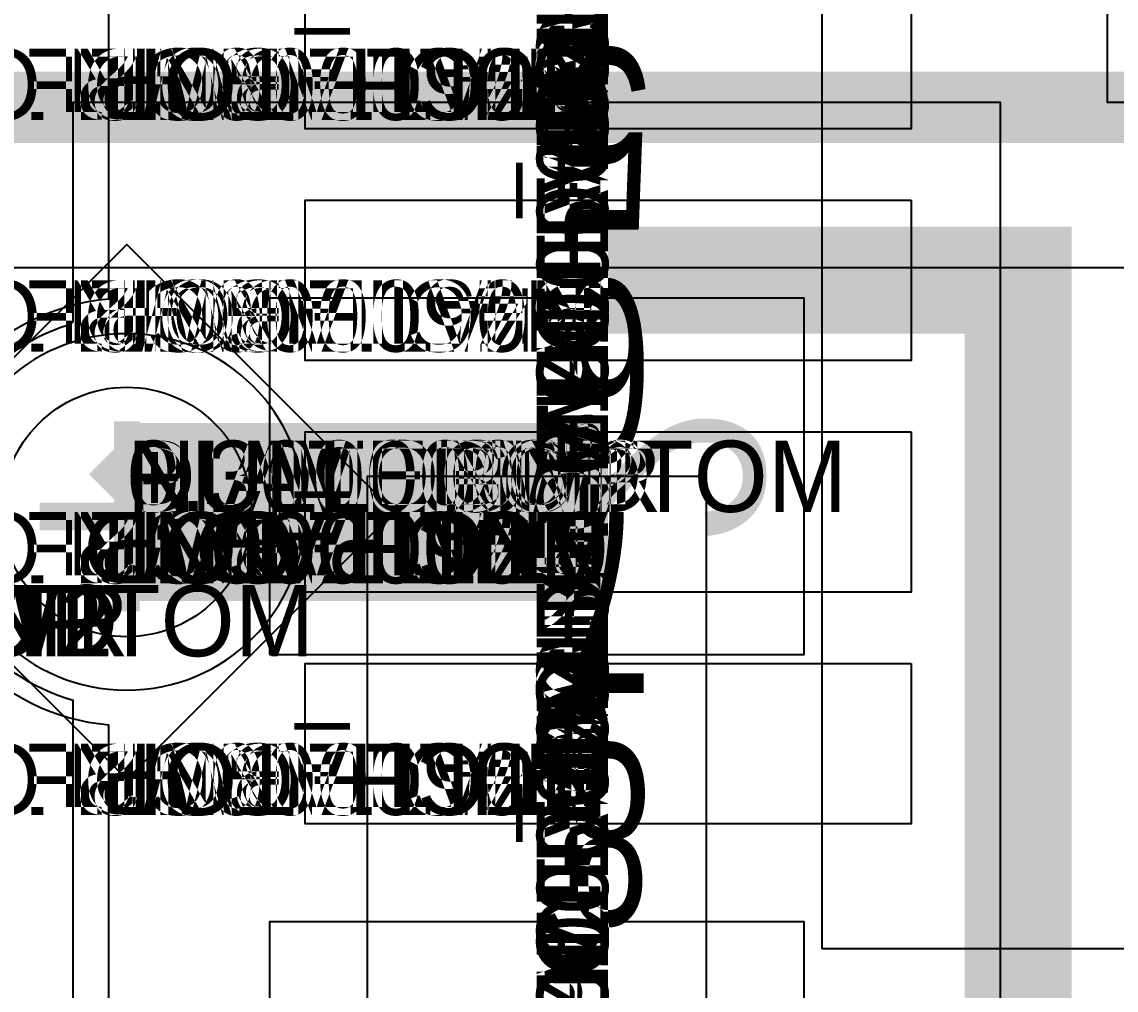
# Model space of a CAD drawing. Extents: x 0 to 323, y 0 to 320.
# Drawn here: x 113.868 to 116.938, y 230.164 to 232.881 of the extents above; entities that cross this region are included whole.
import ezdxf
from ezdxf.enums import TextEntityAlignment as Align

# ---------------------------------------------------------------- set-up
doc = ezdxf.new("R2010")
doc.units = 0
doc.header["$MEASUREMENT"] = 0
doc.layers.get('0').update_dxf_attribs({"linetype": 'CONTINUOUS'})
for name, color, linetype in [('CDN_FIGURES', 7, 'CONTINUOUS'), ('ETCH_BOTTOM', 7, 'CONTINUOUS'), ('ETCH_GND', 3, 'CONTINUOUS'), ('ETCH_INT1', 4, 'CONTINUOUS'), ('ETCH_INT2', 5, 'CONTINUOUS'), ('ETCH_PWR', 6, 'CONTINUOUS'), ('ETCH_TOP', 2, 'CONTINUOUS'), ('MANUFACTURING_NCLEGEND-1-6', 8, 'CONTINUOUS'), ('PACKAGE_GEOMETRY_ASSEMBLY_TOP', 11, 'CONTINUOUS'), ('PACKAGE_GEOMETRY_PIN_NUMBER', 9, 'CONTINUOUS')]:
    doc.layers.add(name, color=color, linetype=linetype)

# ---------------------------------------------------------------- blocks, each defined once
blk = doc.blocks.new('PAD_INFO')
for tag in ['SHAPE_TYPE', 'PAD_HEIGHT', 'PAD_LAYER', 'PAD_TYPE', 'PAD_WIDTH']:
    blk.add_attdef(tag, (0, 0), '', height=0.2)
at = {"flags": 2}
blk.add_attdef('CDN_TYPE', (0, 0), '', height=0.2, dxfattribs=at)
blk = doc.blocks.new('DRILL_INFO')
at = {"flags": 2}
blk.add_attdef('CDN_TYPE', (0, 0), '', height=0.2, dxfattribs=at)
for tag in ['FSHAPE', 'FCHAR', 'DRILL_HEIGHT', 'DIAMETER', 'PLATED', 'DRILL_WIDTH']:
    blk.add_attdef(tag, (0, 0), '', height=0.2)
blk = doc.blocks.new('VIA0700X0300')
at = {"layer": 'ETCH_BOTTOM'}
blk.add_circle((0, 0), 0.35, dxfattribs=at)
at = {"layer": 'ETCH_GND'}
blk.add_circle((0, 0), 0.35, dxfattribs=at)
at = {"layer": 'ETCH_INT1'}
blk.add_circle((0, 0), 0.35, dxfattribs=at)
at = {"layer": 'ETCH_INT2'}
blk.add_circle((0, 0), 0.35, dxfattribs=at)
at = {"layer": 'ETCH_PWR'}
blk.add_circle((0, 0), 0.35, dxfattribs=at)
at = {"layer": 'ETCH_TOP'}
blk.add_circle((0, 0), 0.35, dxfattribs=at)
ref = blk.add_blockref('PAD_INFO', (0, 0))
ref.add_attrib('PAD_LAYER', 'ETCH_TOP', (0, 0), dxfattribs={"height": 0.2})
ref.add_attrib('SHAPE_TYPE', 'NULL', (0, 0), dxfattribs={"height": 0.2})
ref.add_attrib('PAD_TYPE', 'ANTIPAD', (0, 0), dxfattribs={"height": 0.2})
ref.add_attrib('PAD_WIDTH', '0.000000', (0, 0), dxfattribs={"height": 0.2})
ref.add_attrib('PAD_HEIGHT', '0.000000', (0, 0), dxfattribs={"height": 0.2})
ref = blk.add_blockref('PAD_INFO', (0, 0))
ref.add_attrib('PAD_LAYER', 'ETCH_GND', (0, 0), dxfattribs={"height": 0.2})
ref.add_attrib('SHAPE_TYPE', 'NULL', (0, 0), dxfattribs={"height": 0.2})
ref.add_attrib('PAD_TYPE', 'ANTIPAD', (0, 0), dxfattribs={"height": 0.2})
ref.add_attrib('PAD_WIDTH', '0.000000', (0, 0), dxfattribs={"height": 0.2})
ref.add_attrib('PAD_HEIGHT', '0.000000', (0, 0), dxfattribs={"height": 0.2})
ref = blk.add_blockref('PAD_INFO', (0, 0))
ref.add_attrib('PAD_LAYER', 'ETCH_INT1', (0, 0), dxfattribs={"height": 0.2})
ref.add_attrib('SHAPE_TYPE', 'NULL', (0, 0), dxfattribs={"height": 0.2})
ref.add_attrib('PAD_TYPE', 'ANTIPAD', (0, 0), dxfattribs={"height": 0.2})
ref.add_attrib('PAD_WIDTH', '0.000000', (0, 0), dxfattribs={"height": 0.2})
ref.add_attrib('PAD_HEIGHT', '0.000000', (0, 0), dxfattribs={"height": 0.2})
ref = blk.add_blockref('PAD_INFO', (0, 0))
ref.add_attrib('PAD_LAYER', 'ETCH_INT2', (0, 0), dxfattribs={"height": 0.2})
ref.add_attrib('SHAPE_TYPE', 'NULL', (0, 0), dxfattribs={"height": 0.2})
ref.add_attrib('PAD_TYPE', 'ANTIPAD', (0, 0), dxfattribs={"height": 0.2})
ref.add_attrib('PAD_WIDTH', '0.000000', (0, 0), dxfattribs={"height": 0.2})
ref.add_attrib('PAD_HEIGHT', '0.000000', (0, 0), dxfattribs={"height": 0.2})
ref = blk.add_blockref('PAD_INFO', (0, 0))
ref.add_attrib('PAD_LAYER', 'ETCH_PWR', (0, 0), dxfattribs={"height": 0.2})
ref.add_attrib('SHAPE_TYPE', 'NULL', (0, 0), dxfattribs={"height": 0.2})
ref.add_attrib('PAD_TYPE', 'ANTIPAD', (0, 0), dxfattribs={"height": 0.2})
ref.add_attrib('PAD_WIDTH', '0.000000', (0, 0), dxfattribs={"height": 0.2})
ref.add_attrib('PAD_HEIGHT', '0.000000', (0, 0), dxfattribs={"height": 0.2})
ref = blk.add_blockref('PAD_INFO', (0, 0))
ref.add_attrib('PAD_LAYER', 'ETCH_BOTTOM', (0, 0), dxfattribs={"height": 0.2})
ref.add_attrib('SHAPE_TYPE', 'NULL', (0, 0), dxfattribs={"height": 0.2})
ref.add_attrib('PAD_TYPE', 'ANTIPAD', (0, 0), dxfattribs={"height": 0.2})
ref.add_attrib('PAD_WIDTH', '0.000000', (0, 0), dxfattribs={"height": 0.2})
ref.add_attrib('PAD_HEIGHT', '0.000000', (0, 0), dxfattribs={"height": 0.2})
ref = blk.add_blockref('PAD_INFO', (0, 0))
ref.add_attrib('PAD_LAYER', 'ETCH_TOP', (0, 0), dxfattribs={"height": 0.2})
ref.add_attrib('SHAPE_TYPE', 'NULL', (0, 0), dxfattribs={"height": 0.2})
ref.add_attrib('PAD_TYPE', 'THERMAL', (0, 0), dxfattribs={"height": 0.2})
ref.add_attrib('PAD_WIDTH', '0.000000', (0, 0), dxfattribs={"height": 0.2})
ref.add_attrib('PAD_HEIGHT', '0.000000', (0, 0), dxfattribs={"height": 0.2})
ref = blk.add_blockref('PAD_INFO', (0, 0))
ref.add_attrib('PAD_LAYER', 'ETCH_GND', (0, 0), dxfattribs={"height": 0.2})
ref.add_attrib('SHAPE_TYPE', 'NULL', (0, 0), dxfattribs={"height": 0.2})
ref.add_attrib('PAD_TYPE', 'THERMAL', (0, 0), dxfattribs={"height": 0.2})
ref.add_attrib('PAD_WIDTH', '0.000000', (0, 0), dxfattribs={"height": 0.2})
ref.add_attrib('PAD_HEIGHT', '0.000000', (0, 0), dxfattribs={"height": 0.2})
ref = blk.add_blockref('PAD_INFO', (0, 0))
ref.add_attrib('PAD_LAYER', 'ETCH_INT1', (0, 0), dxfattribs={"height": 0.2})
ref.add_attrib('SHAPE_TYPE', 'NULL', (0, 0), dxfattribs={"height": 0.2})
ref.add_attrib('PAD_TYPE', 'THERMAL', (0, 0), dxfattribs={"height": 0.2})
ref.add_attrib('PAD_WIDTH', '0.000000', (0, 0), dxfattribs={"height": 0.2})
ref.add_attrib('PAD_HEIGHT', '0.000000', (0, 0), dxfattribs={"height": 0.2})
ref = blk.add_blockref('PAD_INFO', (0, 0))
ref.add_attrib('PAD_LAYER', 'ETCH_INT2', (0, 0), dxfattribs={"height": 0.2})
ref.add_attrib('SHAPE_TYPE', 'NULL', (0, 0), dxfattribs={"height": 0.2})
ref.add_attrib('PAD_TYPE', 'THERMAL', (0, 0), dxfattribs={"height": 0.2})
ref.add_attrib('PAD_WIDTH', '0.000000', (0, 0), dxfattribs={"height": 0.2})
ref.add_attrib('PAD_HEIGHT', '0.000000', (0, 0), dxfattribs={"height": 0.2})
ref = blk.add_blockref('PAD_INFO', (0, 0))
ref.add_attrib('PAD_LAYER', 'ETCH_PWR', (0, 0), dxfattribs={"height": 0.2})
ref.add_attrib('SHAPE_TYPE', 'NULL', (0, 0), dxfattribs={"height": 0.2})
ref.add_attrib('PAD_TYPE', 'THERMAL', (0, 0), dxfattribs={"height": 0.2})
ref.add_attrib('PAD_WIDTH', '0.000000', (0, 0), dxfattribs={"height": 0.2})
ref.add_attrib('PAD_HEIGHT', '0.000000', (0, 0), dxfattribs={"height": 0.2})
ref = blk.add_blockref('PAD_INFO', (0, 0))
ref.add_attrib('PAD_LAYER', 'ETCH_BOTTOM', (0, 0), dxfattribs={"height": 0.2})
ref.add_attrib('SHAPE_TYPE', 'NULL', (0, 0), dxfattribs={"height": 0.2})
ref.add_attrib('PAD_TYPE', 'THERMAL', (0, 0), dxfattribs={"height": 0.2})
ref.add_attrib('PAD_WIDTH', '0.000000', (0, 0), dxfattribs={"height": 0.2})
ref.add_attrib('PAD_HEIGHT', '0.000000', (0, 0), dxfattribs={"height": 0.2})
ref = blk.add_blockref('PAD_INFO', (0, 0))
ref.add_attrib('PAD_LAYER', 'ETCH_TOP', (0, 0), dxfattribs={"height": 0.2})
ref.add_attrib('SHAPE_TYPE', 'CIRCLE', (0, 0), dxfattribs={"height": 0.2})
ref.add_attrib('PAD_TYPE', 'REGULAR', (0, 0), dxfattribs={"height": 0.2})
ref.add_attrib('PAD_WIDTH', '0.700000', (0, 0), dxfattribs={"height": 0.2})
ref.add_attrib('PAD_HEIGHT', '0.700000', (0, 0), dxfattribs={"height": 0.2})
ref = blk.add_blockref('PAD_INFO', (0, 0))
ref.add_attrib('PAD_LAYER', 'ETCH_GND', (0, 0), dxfattribs={"height": 0.2})
ref.add_attrib('SHAPE_TYPE', 'CIRCLE', (0, 0), dxfattribs={"height": 0.2})
ref.add_attrib('PAD_TYPE', 'REGULAR', (0, 0), dxfattribs={"height": 0.2})
ref.add_attrib('PAD_WIDTH', '0.700000', (0, 0), dxfattribs={"height": 0.2})
ref.add_attrib('PAD_HEIGHT', '0.700000', (0, 0), dxfattribs={"height": 0.2})
ref = blk.add_blockref('PAD_INFO', (0, 0))
ref.add_attrib('PAD_LAYER', 'ETCH_INT1', (0, 0), dxfattribs={"height": 0.2})
ref.add_attrib('SHAPE_TYPE', 'CIRCLE', (0, 0), dxfattribs={"height": 0.2})
ref.add_attrib('PAD_TYPE', 'REGULAR', (0, 0), dxfattribs={"height": 0.2})
ref.add_attrib('PAD_WIDTH', '0.700000', (0, 0), dxfattribs={"height": 0.2})
ref.add_attrib('PAD_HEIGHT', '0.700000', (0, 0), dxfattribs={"height": 0.2})
ref = blk.add_blockref('PAD_INFO', (0, 0))
ref.add_attrib('PAD_LAYER', 'ETCH_INT2', (0, 0), dxfattribs={"height": 0.2})
ref.add_attrib('SHAPE_TYPE', 'CIRCLE', (0, 0), dxfattribs={"height": 0.2})
ref.add_attrib('PAD_TYPE', 'REGULAR', (0, 0), dxfattribs={"height": 0.2})
ref.add_attrib('PAD_WIDTH', '0.700000', (0, 0), dxfattribs={"height": 0.2})
ref.add_attrib('PAD_HEIGHT', '0.700000', (0, 0), dxfattribs={"height": 0.2})
ref = blk.add_blockref('PAD_INFO', (0, 0))
ref.add_attrib('PAD_LAYER', 'ETCH_PWR', (0, 0), dxfattribs={"height": 0.2})
ref.add_attrib('SHAPE_TYPE', 'CIRCLE', (0, 0), dxfattribs={"height": 0.2})
ref.add_attrib('PAD_TYPE', 'REGULAR', (0, 0), dxfattribs={"height": 0.2})
ref.add_attrib('PAD_WIDTH', '0.700000', (0, 0), dxfattribs={"height": 0.2})
ref.add_attrib('PAD_HEIGHT', '0.700000', (0, 0), dxfattribs={"height": 0.2})
ref = blk.add_blockref('PAD_INFO', (0, 0))
ref.add_attrib('PAD_LAYER', 'ETCH_BOTTOM', (0, 0), dxfattribs={"height": 0.2})
ref.add_attrib('SHAPE_TYPE', 'CIRCLE', (0, 0), dxfattribs={"height": 0.2})
ref.add_attrib('PAD_TYPE', 'REGULAR', (0, 0), dxfattribs={"height": 0.2})
ref.add_attrib('PAD_WIDTH', '0.700000', (0, 0), dxfattribs={"height": 0.2})
ref.add_attrib('PAD_HEIGHT', '0.700000', (0, 0), dxfattribs={"height": 0.2})
ref = blk.add_blockref('DRILL_INFO', (0, 0))
ref.add_attrib('DIAMETER', '0.300000', (0, 0), dxfattribs={"height": 0.2})
ref.add_attrib('PLATED', 'PLATED', (0, 0), dxfattribs={"height": 0.2})
ref.add_attrib('FSHAPE', 'DIAMOND', (0, 0), dxfattribs={"height": 0.2})
ref.add_attrib('FCHAR', '+', (0, 0), dxfattribs={"height": 0.2})
ref.add_attrib('DRILL_WIDTH', '1.500000', (0, 0), dxfattribs={"height": 0.2})
ref.add_attrib('DRILL_HEIGHT', '1.500000', (0, 0), dxfattribs={"height": 0.2})
for tag in ['CDN_TYPE', 'PIN']:
    blk.add_attdef(tag, (0, 0), '', height=0.2)
at = {"flags": 2}
for tag in ['PSTKNAME', 'BBV']:
    blk.add_attdef(tag, (0, 0), '', height=0.2, dxfattribs=at)
blk = doc.blocks.new('FIGURE_DIAMOND')
at = {"layer": 'CDN_FIGURES'}
blk.add_lwpolyline([(-0.5, 0), (0, 0.5), (0.5, 0), (0, -0.5)], close=True, dxfattribs=at)
blk = doc.blocks.new('RC1000X1500TS')
at = {"layer": 'ETCH_TOP'}
blk.add_lwpolyline([(-0.5, -0.75), (-0.5, 0.75), (0.5, 0.75), (0.5, -0.75)], close=True, dxfattribs=at)
ref = blk.add_blockref('PAD_INFO', (0, 0))
ref.add_attrib('PAD_LAYER', 'ETCH_TOP', (0, 0), dxfattribs={"height": 0.2})
ref.add_attrib('SHAPE_TYPE', 'NULL', (0, 0), dxfattribs={"height": 0.2})
ref.add_attrib('PAD_TYPE', 'ANTIPAD', (0, 0), dxfattribs={"height": 0.2})
ref.add_attrib('PAD_WIDTH', '0.000000', (0, 0), dxfattribs={"height": 0.2})
ref.add_attrib('PAD_HEIGHT', '0.000000', (0, 0), dxfattribs={"height": 0.2})
ref = blk.add_blockref('PAD_INFO', (0, 0))
ref.add_attrib('PAD_LAYER', 'ETCH_GND', (0, 0), dxfattribs={"height": 0.2})
ref.add_attrib('SHAPE_TYPE', 'NULL', (0, 0), dxfattribs={"height": 0.2})
ref.add_attrib('PAD_TYPE', 'ANTIPAD', (0, 0), dxfattribs={"height": 0.2})
ref.add_attrib('PAD_WIDTH', '0.000000', (0, 0), dxfattribs={"height": 0.2})
ref.add_attrib('PAD_HEIGHT', '0.000000', (0, 0), dxfattribs={"height": 0.2})
ref = blk.add_blockref('PAD_INFO', (0, 0))
ref.add_attrib('PAD_LAYER', 'ETCH_INT1', (0, 0), dxfattribs={"height": 0.2})
ref.add_attrib('SHAPE_TYPE', 'NULL', (0, 0), dxfattribs={"height": 0.2})
ref.add_attrib('PAD_TYPE', 'ANTIPAD', (0, 0), dxfattribs={"height": 0.2})
ref.add_attrib('PAD_WIDTH', '0.000000', (0, 0), dxfattribs={"height": 0.2})
ref.add_attrib('PAD_HEIGHT', '0.000000', (0, 0), dxfattribs={"height": 0.2})
ref = blk.add_blockref('PAD_INFO', (0, 0))
ref.add_attrib('PAD_LAYER', 'ETCH_INT2', (0, 0), dxfattribs={"height": 0.2})
ref.add_attrib('SHAPE_TYPE', 'NULL', (0, 0), dxfattribs={"height": 0.2})
ref.add_attrib('PAD_TYPE', 'ANTIPAD', (0, 0), dxfattribs={"height": 0.2})
ref.add_attrib('PAD_WIDTH', '0.000000', (0, 0), dxfattribs={"height": 0.2})
ref.add_attrib('PAD_HEIGHT', '0.000000', (0, 0), dxfattribs={"height": 0.2})
ref = blk.add_blockref('PAD_INFO', (0, 0))
ref.add_attrib('PAD_LAYER', 'ETCH_PWR', (0, 0), dxfattribs={"height": 0.2})
ref.add_attrib('SHAPE_TYPE', 'NULL', (0, 0), dxfattribs={"height": 0.2})
ref.add_attrib('PAD_TYPE', 'ANTIPAD', (0, 0), dxfattribs={"height": 0.2})
ref.add_attrib('PAD_WIDTH', '0.000000', (0, 0), dxfattribs={"height": 0.2})
ref.add_attrib('PAD_HEIGHT', '0.000000', (0, 0), dxfattribs={"height": 0.2})
ref = blk.add_blockref('PAD_INFO', (0, 0))
ref.add_attrib('PAD_LAYER', 'ETCH_BOTTOM', (0, 0), dxfattribs={"height": 0.2})
ref.add_attrib('SHAPE_TYPE', 'NULL', (0, 0), dxfattribs={"height": 0.2})
ref.add_attrib('PAD_TYPE', 'ANTIPAD', (0, 0), dxfattribs={"height": 0.2})
ref.add_attrib('PAD_WIDTH', '0.000000', (0, 0), dxfattribs={"height": 0.2})
ref.add_attrib('PAD_HEIGHT', '0.000000', (0, 0), dxfattribs={"height": 0.2})
ref = blk.add_blockref('PAD_INFO', (0, 0))
ref.add_attrib('PAD_LAYER', 'ETCH_TOP', (0, 0), dxfattribs={"height": 0.2})
ref.add_attrib('SHAPE_TYPE', 'NULL', (0, 0), dxfattribs={"height": 0.2})
ref.add_attrib('PAD_TYPE', 'THERMAL', (0, 0), dxfattribs={"height": 0.2})
ref.add_attrib('PAD_WIDTH', '0.000000', (0, 0), dxfattribs={"height": 0.2})
ref.add_attrib('PAD_HEIGHT', '0.000000', (0, 0), dxfattribs={"height": 0.2})
ref = blk.add_blockref('PAD_INFO', (0, 0))
ref.add_attrib('PAD_LAYER', 'ETCH_GND', (0, 0), dxfattribs={"height": 0.2})
ref.add_attrib('SHAPE_TYPE', 'NULL', (0, 0), dxfattribs={"height": 0.2})
ref.add_attrib('PAD_TYPE', 'THERMAL', (0, 0), dxfattribs={"height": 0.2})
ref.add_attrib('PAD_WIDTH', '0.000000', (0, 0), dxfattribs={"height": 0.2})
ref.add_attrib('PAD_HEIGHT', '0.000000', (0, 0), dxfattribs={"height": 0.2})
ref = blk.add_blockref('PAD_INFO', (0, 0))
ref.add_attrib('PAD_LAYER', 'ETCH_INT1', (0, 0), dxfattribs={"height": 0.2})
ref.add_attrib('SHAPE_TYPE', 'NULL', (0, 0), dxfattribs={"height": 0.2})
ref.add_attrib('PAD_TYPE', 'THERMAL', (0, 0), dxfattribs={"height": 0.2})
ref.add_attrib('PAD_WIDTH', '0.000000', (0, 0), dxfattribs={"height": 0.2})
ref.add_attrib('PAD_HEIGHT', '0.000000', (0, 0), dxfattribs={"height": 0.2})
ref = blk.add_blockref('PAD_INFO', (0, 0))
ref.add_attrib('PAD_LAYER', 'ETCH_INT2', (0, 0), dxfattribs={"height": 0.2})
ref.add_attrib('SHAPE_TYPE', 'NULL', (0, 0), dxfattribs={"height": 0.2})
ref.add_attrib('PAD_TYPE', 'THERMAL', (0, 0), dxfattribs={"height": 0.2})
ref.add_attrib('PAD_WIDTH', '0.000000', (0, 0), dxfattribs={"height": 0.2})
ref.add_attrib('PAD_HEIGHT', '0.000000', (0, 0), dxfattribs={"height": 0.2})
ref = blk.add_blockref('PAD_INFO', (0, 0))
ref.add_attrib('PAD_LAYER', 'ETCH_PWR', (0, 0), dxfattribs={"height": 0.2})
ref.add_attrib('SHAPE_TYPE', 'NULL', (0, 0), dxfattribs={"height": 0.2})
ref.add_attrib('PAD_TYPE', 'THERMAL', (0, 0), dxfattribs={"height": 0.2})
ref.add_attrib('PAD_WIDTH', '0.000000', (0, 0), dxfattribs={"height": 0.2})
ref.add_attrib('PAD_HEIGHT', '0.000000', (0, 0), dxfattribs={"height": 0.2})
ref = blk.add_blockref('PAD_INFO', (0, 0))
ref.add_attrib('PAD_LAYER', 'ETCH_BOTTOM', (0, 0), dxfattribs={"height": 0.2})
ref.add_attrib('SHAPE_TYPE', 'NULL', (0, 0), dxfattribs={"height": 0.2})
ref.add_attrib('PAD_TYPE', 'THERMAL', (0, 0), dxfattribs={"height": 0.2})
ref.add_attrib('PAD_WIDTH', '0.000000', (0, 0), dxfattribs={"height": 0.2})
ref.add_attrib('PAD_HEIGHT', '0.000000', (0, 0), dxfattribs={"height": 0.2})
ref = blk.add_blockref('PAD_INFO', (0, 0))
ref.add_attrib('PAD_LAYER', 'ETCH_GND', (0, 0), dxfattribs={"height": 0.2})
ref.add_attrib('SHAPE_TYPE', 'NULL', (0, 0), dxfattribs={"height": 0.2})
ref.add_attrib('PAD_TYPE', 'REGULAR', (0, 0), dxfattribs={"height": 0.2})
ref.add_attrib('PAD_WIDTH', '0.000000', (0, 0), dxfattribs={"height": 0.2})
ref.add_attrib('PAD_HEIGHT', '0.000000', (0, 0), dxfattribs={"height": 0.2})
ref = blk.add_blockref('PAD_INFO', (0, 0))
ref.add_attrib('PAD_LAYER', 'ETCH_INT1', (0, 0), dxfattribs={"height": 0.2})
ref.add_attrib('SHAPE_TYPE', 'NULL', (0, 0), dxfattribs={"height": 0.2})
ref.add_attrib('PAD_TYPE', 'REGULAR', (0, 0), dxfattribs={"height": 0.2})
ref.add_attrib('PAD_WIDTH', '0.000000', (0, 0), dxfattribs={"height": 0.2})
ref.add_attrib('PAD_HEIGHT', '0.000000', (0, 0), dxfattribs={"height": 0.2})
ref = blk.add_blockref('PAD_INFO', (0, 0))
ref.add_attrib('PAD_LAYER', 'ETCH_INT2', (0, 0), dxfattribs={"height": 0.2})
ref.add_attrib('SHAPE_TYPE', 'NULL', (0, 0), dxfattribs={"height": 0.2})
ref.add_attrib('PAD_TYPE', 'REGULAR', (0, 0), dxfattribs={"height": 0.2})
ref.add_attrib('PAD_WIDTH', '0.000000', (0, 0), dxfattribs={"height": 0.2})
ref.add_attrib('PAD_HEIGHT', '0.000000', (0, 0), dxfattribs={"height": 0.2})
ref = blk.add_blockref('PAD_INFO', (0, 0))
ref.add_attrib('PAD_LAYER', 'ETCH_PWR', (0, 0), dxfattribs={"height": 0.2})
ref.add_attrib('SHAPE_TYPE', 'NULL', (0, 0), dxfattribs={"height": 0.2})
ref.add_attrib('PAD_TYPE', 'REGULAR', (0, 0), dxfattribs={"height": 0.2})
ref.add_attrib('PAD_WIDTH', '0.000000', (0, 0), dxfattribs={"height": 0.2})
ref.add_attrib('PAD_HEIGHT', '0.000000', (0, 0), dxfattribs={"height": 0.2})
ref = blk.add_blockref('PAD_INFO', (0, 0))
ref.add_attrib('PAD_LAYER', 'ETCH_BOTTOM', (0, 0), dxfattribs={"height": 0.2})
ref.add_attrib('SHAPE_TYPE', 'NULL', (0, 0), dxfattribs={"height": 0.2})
ref.add_attrib('PAD_TYPE', 'REGULAR', (0, 0), dxfattribs={"height": 0.2})
ref.add_attrib('PAD_WIDTH', '0.000000', (0, 0), dxfattribs={"height": 0.2})
ref.add_attrib('PAD_HEIGHT', '0.000000', (0, 0), dxfattribs={"height": 0.2})
ref = blk.add_blockref('DRILL_INFO', (0, 0))
ref.add_attrib('DIAMETER', '0.000000', (0, 0), dxfattribs={"height": 0.2})
ref.add_attrib('PLATED', 'PLATED', (0, 0), dxfattribs={"height": 0.2})
ref.add_attrib('FSHAPE', 'NULL', (0, 0), dxfattribs={"height": 0.2})
ref.add_attrib('DRILL_WIDTH', '0.000000', (0, 0), dxfattribs={"height": 0.2})
ref.add_attrib('DRILL_HEIGHT', '0.000000', (0, 0), dxfattribs={"height": 0.2})
ref = blk.add_blockref('PAD_INFO', (0, 0))
ref.add_attrib('PAD_LAYER', 'ETCH_TOP', (0, 0), dxfattribs={"height": 0.2})
ref.add_attrib('SHAPE_TYPE', 'RECTANGLE', (0, 0), dxfattribs={"height": 0.2})
ref.add_attrib('PAD_TYPE', 'REGULAR', (0, 0), dxfattribs={"height": 0.2})
ref.add_attrib('PAD_WIDTH', '1.000000', (0, 0), dxfattribs={"height": 0.2})
ref.add_attrib('PAD_HEIGHT', '1.500000', (0, 0), dxfattribs={"height": 0.2})
for tag in ['CDN_TYPE', 'PIN']:
    blk.add_attdef(tag, (0, 0), '', height=0.2)
at = {"flags": 2}
for tag in ['PSTKNAME', 'BBV']:
    blk.add_attdef(tag, (0, 0), '', height=0.2, dxfattribs=at)
blk = doc.blocks.new('F56')
at = {"layer": 'PACKAGE_GEOMETRY_ASSEMBLY_TOP'}
blk.add_lwpolyline([(0, -0.475), (1.75, -0.475), (1.75, 0.475), (0, 0.475)], close=True, dxfattribs=at)
at = {"layer": 'ETCH_TOP'}
ref = blk.add_blockref('RC1000X1500TS', (0, 0), dxfattribs=at)
ref.add_attrib('CDN_TYPE', 'PIN', (0, 0), dxfattribs={"height": 0.2})
ref.add_attrib('PIN', '1', (0, 0), dxfattribs={"height": 0.2})
ref = blk.add_blockref('RC1000X1500TS', (1.75, 0), dxfattribs=at)
ref.add_attrib('CDN_TYPE', 'PIN', (0, 0), dxfattribs={"height": 0.2})
at = {"flags": 2}
for tag in ['SYMBOL_TYPE', 'CDN_TYPE', 'REFDES']:
    blk.add_attdef(tag, (0, 0), '', height=0.2, dxfattribs=at)
blk = doc.blocks.new('RC1700X0450TS_NS')
at = {"layer": 'ETCH_TOP'}
blk.add_lwpolyline([(-0.85, -0.225), (-0.85, 0.225), (0.85, 0.225), (0.85, -0.225)], close=True, dxfattribs=at)
ref = blk.add_blockref('PAD_INFO', (0, 0))
ref.add_attrib('PAD_LAYER', 'ETCH_TOP', (0, 0), dxfattribs={"height": 0.2})
ref.add_attrib('SHAPE_TYPE', 'NULL', (0, 0), dxfattribs={"height": 0.2})
ref.add_attrib('PAD_TYPE', 'ANTIPAD', (0, 0), dxfattribs={"height": 0.2})
ref.add_attrib('PAD_WIDTH', '0.000000', (0, 0), dxfattribs={"height": 0.2})
ref.add_attrib('PAD_HEIGHT', '0.000000', (0, 0), dxfattribs={"height": 0.2})
ref = blk.add_blockref('PAD_INFO', (0, 0))
ref.add_attrib('PAD_LAYER', 'ETCH_GND', (0, 0), dxfattribs={"height": 0.2})
ref.add_attrib('SHAPE_TYPE', 'NULL', (0, 0), dxfattribs={"height": 0.2})
ref.add_attrib('PAD_TYPE', 'ANTIPAD', (0, 0), dxfattribs={"height": 0.2})
ref.add_attrib('PAD_WIDTH', '0.000000', (0, 0), dxfattribs={"height": 0.2})
ref.add_attrib('PAD_HEIGHT', '0.000000', (0, 0), dxfattribs={"height": 0.2})
ref = blk.add_blockref('PAD_INFO', (0, 0))
ref.add_attrib('PAD_LAYER', 'ETCH_INT1', (0, 0), dxfattribs={"height": 0.2})
ref.add_attrib('SHAPE_TYPE', 'NULL', (0, 0), dxfattribs={"height": 0.2})
ref.add_attrib('PAD_TYPE', 'ANTIPAD', (0, 0), dxfattribs={"height": 0.2})
ref.add_attrib('PAD_WIDTH', '0.000000', (0, 0), dxfattribs={"height": 0.2})
ref.add_attrib('PAD_HEIGHT', '0.000000', (0, 0), dxfattribs={"height": 0.2})
ref = blk.add_blockref('PAD_INFO', (0, 0))
ref.add_attrib('PAD_LAYER', 'ETCH_INT2', (0, 0), dxfattribs={"height": 0.2})
ref.add_attrib('SHAPE_TYPE', 'NULL', (0, 0), dxfattribs={"height": 0.2})
ref.add_attrib('PAD_TYPE', 'ANTIPAD', (0, 0), dxfattribs={"height": 0.2})
ref.add_attrib('PAD_WIDTH', '0.000000', (0, 0), dxfattribs={"height": 0.2})
ref.add_attrib('PAD_HEIGHT', '0.000000', (0, 0), dxfattribs={"height": 0.2})
ref = blk.add_blockref('PAD_INFO', (0, 0))
ref.add_attrib('PAD_LAYER', 'ETCH_PWR', (0, 0), dxfattribs={"height": 0.2})
ref.add_attrib('SHAPE_TYPE', 'NULL', (0, 0), dxfattribs={"height": 0.2})
ref.add_attrib('PAD_TYPE', 'ANTIPAD', (0, 0), dxfattribs={"height": 0.2})
ref.add_attrib('PAD_WIDTH', '0.000000', (0, 0), dxfattribs={"height": 0.2})
ref.add_attrib('PAD_HEIGHT', '0.000000', (0, 0), dxfattribs={"height": 0.2})
ref = blk.add_blockref('PAD_INFO', (0, 0))
ref.add_attrib('PAD_LAYER', 'ETCH_BOTTOM', (0, 0), dxfattribs={"height": 0.2})
ref.add_attrib('SHAPE_TYPE', 'NULL', (0, 0), dxfattribs={"height": 0.2})
ref.add_attrib('PAD_TYPE', 'ANTIPAD', (0, 0), dxfattribs={"height": 0.2})
ref.add_attrib('PAD_WIDTH', '0.000000', (0, 0), dxfattribs={"height": 0.2})
ref.add_attrib('PAD_HEIGHT', '0.000000', (0, 0), dxfattribs={"height": 0.2})
ref = blk.add_blockref('PAD_INFO', (0, 0))
ref.add_attrib('PAD_LAYER', 'ETCH_TOP', (0, 0), dxfattribs={"height": 0.2})
ref.add_attrib('SHAPE_TYPE', 'NULL', (0, 0), dxfattribs={"height": 0.2})
ref.add_attrib('PAD_TYPE', 'THERMAL', (0, 0), dxfattribs={"height": 0.2})
ref.add_attrib('PAD_WIDTH', '0.000000', (0, 0), dxfattribs={"height": 0.2})
ref.add_attrib('PAD_HEIGHT', '0.000000', (0, 0), dxfattribs={"height": 0.2})
ref = blk.add_blockref('PAD_INFO', (0, 0))
ref.add_attrib('PAD_LAYER', 'ETCH_GND', (0, 0), dxfattribs={"height": 0.2})
ref.add_attrib('SHAPE_TYPE', 'NULL', (0, 0), dxfattribs={"height": 0.2})
ref.add_attrib('PAD_TYPE', 'THERMAL', (0, 0), dxfattribs={"height": 0.2})
ref.add_attrib('PAD_WIDTH', '0.000000', (0, 0), dxfattribs={"height": 0.2})
ref.add_attrib('PAD_HEIGHT', '0.000000', (0, 0), dxfattribs={"height": 0.2})
ref = blk.add_blockref('PAD_INFO', (0, 0))
ref.add_attrib('PAD_LAYER', 'ETCH_INT1', (0, 0), dxfattribs={"height": 0.2})
ref.add_attrib('SHAPE_TYPE', 'NULL', (0, 0), dxfattribs={"height": 0.2})
ref.add_attrib('PAD_TYPE', 'THERMAL', (0, 0), dxfattribs={"height": 0.2})
ref.add_attrib('PAD_WIDTH', '0.000000', (0, 0), dxfattribs={"height": 0.2})
ref.add_attrib('PAD_HEIGHT', '0.000000', (0, 0), dxfattribs={"height": 0.2})
ref = blk.add_blockref('PAD_INFO', (0, 0))
ref.add_attrib('PAD_LAYER', 'ETCH_INT2', (0, 0), dxfattribs={"height": 0.2})
ref.add_attrib('SHAPE_TYPE', 'NULL', (0, 0), dxfattribs={"height": 0.2})
ref.add_attrib('PAD_TYPE', 'THERMAL', (0, 0), dxfattribs={"height": 0.2})
ref.add_attrib('PAD_WIDTH', '0.000000', (0, 0), dxfattribs={"height": 0.2})
ref.add_attrib('PAD_HEIGHT', '0.000000', (0, 0), dxfattribs={"height": 0.2})
ref = blk.add_blockref('PAD_INFO', (0, 0))
ref.add_attrib('PAD_LAYER', 'ETCH_PWR', (0, 0), dxfattribs={"height": 0.2})
ref.add_attrib('SHAPE_TYPE', 'NULL', (0, 0), dxfattribs={"height": 0.2})
ref.add_attrib('PAD_TYPE', 'THERMAL', (0, 0), dxfattribs={"height": 0.2})
ref.add_attrib('PAD_WIDTH', '0.000000', (0, 0), dxfattribs={"height": 0.2})
ref.add_attrib('PAD_HEIGHT', '0.000000', (0, 0), dxfattribs={"height": 0.2})
ref = blk.add_blockref('PAD_INFO', (0, 0))
ref.add_attrib('PAD_LAYER', 'ETCH_BOTTOM', (0, 0), dxfattribs={"height": 0.2})
ref.add_attrib('SHAPE_TYPE', 'NULL', (0, 0), dxfattribs={"height": 0.2})
ref.add_attrib('PAD_TYPE', 'THERMAL', (0, 0), dxfattribs={"height": 0.2})
ref.add_attrib('PAD_WIDTH', '0.000000', (0, 0), dxfattribs={"height": 0.2})
ref.add_attrib('PAD_HEIGHT', '0.000000', (0, 0), dxfattribs={"height": 0.2})
ref = blk.add_blockref('PAD_INFO', (0, 0))
ref.add_attrib('PAD_LAYER', 'ETCH_TOP', (0, 0), dxfattribs={"height": 0.2})
ref.add_attrib('SHAPE_TYPE', 'RECTANGLE', (0, 0), dxfattribs={"height": 0.2})
ref.add_attrib('PAD_TYPE', 'REGULAR', (0, 0), dxfattribs={"height": 0.2})
ref.add_attrib('PAD_WIDTH', '1.700000', (0, 0), dxfattribs={"height": 0.2})
ref.add_attrib('PAD_HEIGHT', '0.450000', (0, 0), dxfattribs={"height": 0.2})
ref = blk.add_blockref('PAD_INFO', (0, 0))
ref.add_attrib('PAD_LAYER', 'ETCH_GND', (0, 0), dxfattribs={"height": 0.2})
ref.add_attrib('SHAPE_TYPE', 'NULL', (0, 0), dxfattribs={"height": 0.2})
ref.add_attrib('PAD_TYPE', 'REGULAR', (0, 0), dxfattribs={"height": 0.2})
ref.add_attrib('PAD_WIDTH', '0.000000', (0, 0), dxfattribs={"height": 0.2})
ref.add_attrib('PAD_HEIGHT', '0.000000', (0, 0), dxfattribs={"height": 0.2})
ref = blk.add_blockref('PAD_INFO', (0, 0))
ref.add_attrib('PAD_LAYER', 'ETCH_INT1', (0, 0), dxfattribs={"height": 0.2})
ref.add_attrib('SHAPE_TYPE', 'NULL', (0, 0), dxfattribs={"height": 0.2})
ref.add_attrib('PAD_TYPE', 'REGULAR', (0, 0), dxfattribs={"height": 0.2})
ref.add_attrib('PAD_WIDTH', '0.000000', (0, 0), dxfattribs={"height": 0.2})
ref.add_attrib('PAD_HEIGHT', '0.000000', (0, 0), dxfattribs={"height": 0.2})
ref = blk.add_blockref('PAD_INFO', (0, 0))
ref.add_attrib('PAD_LAYER', 'ETCH_INT2', (0, 0), dxfattribs={"height": 0.2})
ref.add_attrib('SHAPE_TYPE', 'NULL', (0, 0), dxfattribs={"height": 0.2})
ref.add_attrib('PAD_TYPE', 'REGULAR', (0, 0), dxfattribs={"height": 0.2})
ref.add_attrib('PAD_WIDTH', '0.000000', (0, 0), dxfattribs={"height": 0.2})
ref.add_attrib('PAD_HEIGHT', '0.000000', (0, 0), dxfattribs={"height": 0.2})
ref = blk.add_blockref('PAD_INFO', (0, 0))
ref.add_attrib('PAD_LAYER', 'ETCH_PWR', (0, 0), dxfattribs={"height": 0.2})
ref.add_attrib('SHAPE_TYPE', 'NULL', (0, 0), dxfattribs={"height": 0.2})
ref.add_attrib('PAD_TYPE', 'REGULAR', (0, 0), dxfattribs={"height": 0.2})
ref.add_attrib('PAD_WIDTH', '0.000000', (0, 0), dxfattribs={"height": 0.2})
ref.add_attrib('PAD_HEIGHT', '0.000000', (0, 0), dxfattribs={"height": 0.2})
ref = blk.add_blockref('PAD_INFO', (0, 0))
ref.add_attrib('PAD_LAYER', 'ETCH_BOTTOM', (0, 0), dxfattribs={"height": 0.2})
ref.add_attrib('SHAPE_TYPE', 'NULL', (0, 0), dxfattribs={"height": 0.2})
ref.add_attrib('PAD_TYPE', 'REGULAR', (0, 0), dxfattribs={"height": 0.2})
ref.add_attrib('PAD_WIDTH', '0.000000', (0, 0), dxfattribs={"height": 0.2})
ref.add_attrib('PAD_HEIGHT', '0.000000', (0, 0), dxfattribs={"height": 0.2})
ref = blk.add_blockref('DRILL_INFO', (0, 0))
ref.add_attrib('DIAMETER', '0.000000', (0, 0), dxfattribs={"height": 0.2})
ref.add_attrib('PLATED', 'PLATED', (0, 0), dxfattribs={"height": 0.2})
ref.add_attrib('FSHAPE', 'NULL', (0, 0), dxfattribs={"height": 0.2})
ref.add_attrib('DRILL_WIDTH', '0.000000', (0, 0), dxfattribs={"height": 0.2})
ref.add_attrib('DRILL_HEIGHT', '0.000000', (0, 0), dxfattribs={"height": 0.2})
for tag in ['CDN_TYPE', 'PIN']:
    blk.add_attdef(tag, (0, 0), '', height=0.2)
at = {"flags": 2}
for tag in ['PSTKNAME', 'BBV']:
    blk.add_attdef(tag, (0, 0), '', height=0.2, dxfattribs=at)
blk = doc.blocks.new('F28')
at = {"layer": 'PACKAGE_GEOMETRY_ASSEMBLY_TOP'}
blk.add_lwpolyline([(0.6, -2.525), (3.7, -2.525), (3.7, 0.575), (0.6, 0.575)], close=True, dxfattribs=at)
at = {"layer": 'ETCH_TOP'}
for p in [(4.3, 0), (4.3, -1.95), (4.3, -1.3), (4.3, -0.65)]:
    blk.add_blockref('RC1700X0450TS_NS', p, dxfattribs=at)
at = {"flags": 2}
for tag in ['SYMBOL_TYPE', 'CDN_TYPE', 'REFDES']:
    blk.add_attdef(tag, (0, 0), '', height=0.2, dxfattribs=at)

msp = doc.modelspace()

# ---------------------------------------------------------------- linework, layer by layer
at = {"layer": 'ETCH_BOTTOM'}
for points, format in [([(114.5125, 226.9033), (114.5125, 227.5577, -0.912717), (114.5125, 228.6533), (114.5125, 228.7262, -0.225861), (114.0463, 228.8054), (114.0125, 228.8054), (114.0125, 228.8312, -0.471344), (114.0125, 229.6798), (114.0125, 230.9763, -0.746319), (113.9997, 232.0309, -0.007468), (114.0125, 232.0386), (114.0125, 232.6556), (116.6127, 232.6556), (116.6127, 229.1556), (116.7625, 229.1556), (116.7625, 229.6556), (117.2468, 229.6556, -0.707037), (118.3784, 229.6556), (118.9646, 229.6556, -0.919724), (120.1606, 229.6556), (120.6127, 229.6556), (120.6127, 227.0554), (117.1127, 227.0554), (117.1127, 225.3054)], "xyb"), ([(115.3126, 231.6055, 0.3, 0.3, 0), (114.2626, 231.6055, 0.3, 0.3, 0), (114.1626, 231.5055, 0.3, 0.3, 0)], "xyseb")]:
    msp.add_lwpolyline(points, format=format, dxfattribs=at)
at = {"layer": 'ETCH_GND'}
msp.add_lwpolyline([(114.6627, 231.5055, 1), (113.6625, 231.5055, 1)], format="xyb", close=True, dxfattribs=at)
at = {"layer": 'ETCH_INT1'}
for points, format in [([(78.3483, 233.9555, 0.2, 0.2, 0), (99.3326, 233.9555, 0.2, 0.2, 0), (100.1226, 233.1655, 0.2, 0.2, 0), (103.554, 233.1655, 0.2, 0.2, 0), (104.014, 232.7055, 0.2, 0.2, 0), (104.5112, 232.7055, 0.2, 0.2, 0), (104.9712, 233.1655, 0.2, 0.2, 0), (111.8383, 233.1655, 0.2, 0.2, 0), (112.3633, 232.6405, 0.2, 0.2, 0), (117.499, 232.6405, 0.2, 0.2, 0), (118.264, 233.4055, 0.2, 0.2, 0), (118.7612, 233.4055, 0.2, 0.2, 0), (119.3612, 232.8055, 0.2, 0.2, 0), (123.0769, 232.8055, 0.2, 0.2, 0), (123.4369, 233.1655, 0.2, 0.2, 0), (135.9883, 233.1655, 0.2, 0.2, 0)], "xyseb"), ([(131.9087, 232.7154), (126.9578, 232.7154, -2.169942), (126.1974, 232.7154), (125.6011, 232.7154, -3.083428), (125.0141, 232.7154), (123.6233, 232.7154), (123.2633, 232.3554), (119.1748, 232.3554), (118.5748, 232.9554), (118.4504, 232.9554), (117.6854, 232.1904), (112.1769, 232.1904), (111.6519, 232.7154), (111.1097, 232.7154, -2.333533), (110.3855, 232.7154), (108.4098, 232.7154, -2.476889)], "xyb")]:
    msp.add_lwpolyline(points, format=format, dxfattribs=at)
msp.add_lwpolyline([(114.6627, 231.5055, 1), (113.6625, 231.5055, 1)], format="xyb", close=True, dxfattribs=at)
at = {"layer": 'ETCH_INT2'}
msp.add_lwpolyline([(114.1626, 232.0056, 1), (114.1626, 231.0054, 1)], format="xyb", close=True, dxfattribs=at)
at = {"layer": 'ETCH_TOP'}
for points, format in [([(114.5125, 226.8531), (114.5125, 227.5075, -0.919724), (114.5125, 228.7035), (114.5125, 229.1556), (116.1625, 229.1556), (116.1625, 230.0804), (114.1125, 230.0804), (114.1125, 230.9075, -0.919724), (114.1125, 232.1035), (114.1125, 233.5806), (116.9127, 233.5806), (116.9127, 232.6556), (117.1627, 232.6556)], "xyb"), ([(115.5126, 232.1555, 0.3, 0.3, 0), (116.6626, 232.1555, 0.3, 0.3, 0), (116.6626, 229.7555, 0.3, 0.3, 0)], "xyseb"), ([(115.5126, 231.5055, 0.5, 0.5, 0), (114.1626, 231.5055, 0.5, 0.5, 0)], "xyseb")]:
    msp.add_lwpolyline(points, format=format, dxfattribs=at)

# ---------------------------------------------------------------- block references
at = {"xscale": -1, "rotation": 270}
msp.add_blockref('F56', (115.3126, 229.8555), dxfattribs=at)
at = {"rotation": 180}
msp.add_blockref('F28', (119.8126, 230.8555), dxfattribs=at)
at = {"layer": 'ETCH_TOP'}
for p in [(114.1626, 231.5055), (112.6676, 231.1005)]:
    msp.add_blockref('VIA0700X0300', p, dxfattribs=at)
at = {"layer": 'MANUFACTURING_NCLEGEND-1-6', "xscale": 1.5, "yscale": 1.5}
msp.add_blockref('FIGURE_DIAMOND', (114.1626, 231.5055), dxfattribs=at)

# ---------------------------------------------------------------- texts
at = {"layer": 'MANUFACTURING_NCLEGEND-1-6'}
msp.add_text('+', height=0.75, dxfattribs=at).set_placement((114.1626, 231.5055), align=Align.MIDDLE_CENTER)
at = {"layer": 'PACKAGE_GEOMETRY_PIN_NUMBER', "width": 0.649606}
for s, p in [('5', (115.5126, 232.8055)), ('6', (115.5126, 232.1555)), ('7', (115.5126, 231.5055)), ('8', (115.5126, 230.8555))]:
    msp.add_text(s, height=0.508, rotation=180, dxfattribs=at).set_placement(p, align=Align.CENTER)
at = {"layer": 'PACKAGE_GEOMETRY_PIN_NUMBER', "text_generation_flag": 2, "width": 0.88}
msp.add_text('2', height=0.635, rotation=270, dxfattribs=at).set_placement((115.3126, 231.6055), align=Align.CENTER)

doc.saveas('drawing.dxf')
